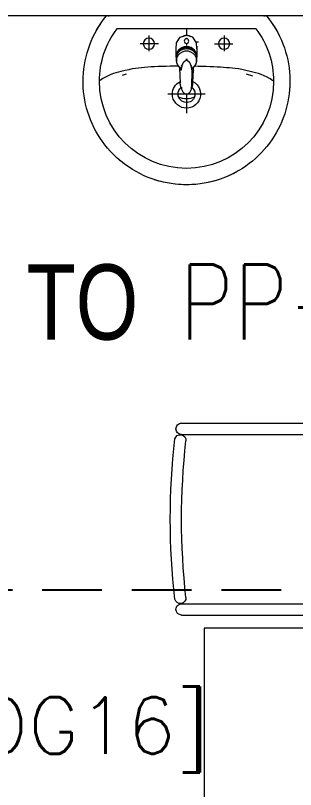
# Model space of a CAD drawing. Header units: inches. Extents: x -12418 to 57169, y -29325 to 19878.
# Drawn here: x 15553 to 16298, y -9325 to -7267 of the extents above; entities that cross this region are included whole.
import ezdxf
from ezdxf import colors
from ezdxf.entities.mleader import LeaderData, LeaderLine
from ezdxf.math import Vec2, Vec3

# ---------------------------------------------------------------- set-up
doc = ezdxf.new("R2010")
doc.units = ezdxf.units.IN
doc.header["$LTSCALE"] = 25
doc.header["$MEASUREMENT"] = 0
doc.linetypes.add('DASHDOT', pattern=[25.4, 12.7, -6.35, 0, -6.35])
doc.linetypes.add('HIDDEN', pattern=[9.525, 6.35, -3.175])
doc.layers.get('0').update_dxf_attribs({"color": 8})
for name, color, linetype, lineweight in [('00-Ground Floor$0$72_EGR_BASE_TEXT', 252, 'Continuous', 5), ('00-Ground Floor$0$LOADING', 253, 'Continuous', 5), ('00-Ground Floor$0$P-SANR-FIXT', 6, 'Continuous', 18), ('00-Ground Floor$0$P-SANR-FIXT-1', 6, 'Continuous', 13), ('00-Ground Floor$0$Walls', 251, 'Continuous', 5), ('E-LITE-CIRC @ 100', 6, 'Continuous', 25), ('E-LITE-CLNG-CNDT', 6, 'DASHDOT', 35), ('E-POWR-FLOR-CNDT', 6, 'HIDDEN', 25)]:
    doc.layers.add(name, color=color, linetype=linetype, lineweight=lineweight)
doc.styles.add('00-Ground Floor$0$SIMPLEX', font='SIMPLEX.shx', dxfattribs={"height": 150})
doc.styles.add('DC_Simplex', font='SIMPLEX.shx', dxfattribs={"width": 0.7})

# ---------------------------------------------------------------- blocks, each defined once
blk = doc.blocks.new('00-Ground Floor$0$HF10037B-P')
at = {"layer": '00-Ground Floor$0$LOADING'}
for p, q in [((0.2459, 0.134), (0.1859, 0.134)), ((0.1859, 0.134), (0.1859, 0.109)), ((0.2459, 0.134), (0.2459, 0.109)), ((0.2459, 0.109), (0.1859, 0.109)), ((0, 0), (-0.0142, -0.0583)), ((0, 0), (0.0243, -0.0059)), ((0.0243, -0.0059), (0.01, -0.0642)), ((0.4071, -0.0094), (0.431, -0.0018)), ((0.4071, -0.0094), (0.4255, -0.0665)), ((0.431, -0.0018), (0.4493, -0.0589)), ((0.4069, -0.0417), (0.4165, -0.0387)), ((-0.0142, -0.0583), (0.01, -0.0642)), ((0.4255, -0.0665), (0.4493, -0.0589)), ((0.0524, -0.2725), (0.0674, -0.2525)), ((0.0674, -0.2525), (0.1154, -0.2885)), ((0.3125, -0.2897), (0.362, -0.2558)), ((0.3761, -0.2764), (0.362, -0.2558)), ((0.0524, -0.2725), (0.1004, -0.3085)), ((0.3266, -0.3103), (0.3761, -0.2764)), ((0.3267, -0.268), (0.3323, -0.2763)), ((0.1004, -0.3085), (0.1154, -0.2885)), ((0.3266, -0.3103), (0.3125, -0.2897))]:
    blk.add_line(p, q, dxfattribs=at)
for radius in [0.21, 0.1775]:
    blk.add_circle((0.2161, -0.1014), radius, dxfattribs=at)
for centre, radius, start, end in [((0.2159, 0.0465), 0.0925, 71.0754, 108.9246), ((0.2159, 0.1965), 0.0925, 251.0754, 288.9246), ((0.0779, -0.0499), 0.0925, 147.3419, 185.1912), ((-0.0678, -0.0143), 0.0925, 327.3419, 5.1912), ((0.4996, -0.0113), 0.0925, 178.8412, 216.6904), ((0.3568, -0.057), 0.0925, 358.8412, 36.6904), ((0.2161, -0.1014), 0.2, 303.6037, 17.3657), ((0.0389, -0.3404), 0.0925, 34.1875, 72.0368), ((0.3867, -0.3449), 0.0925, 105.5121, 143.3614), ((0.1289, -0.2205), 0.0925, 214.1875, 252.0368), ((0.3019, -0.2212), 0.0925, 285.5121, 323.3614)]:
    blk.add_arc(centre, radius, start, end, dxfattribs=at)
blk = doc.blocks.new('00-Ground Floor$0$FP_138-161_A_00_GFL_-0_080_Einreichung_Grundrisse_100')
at = {"layer": '00-Ground Floor$0$P-SANR-FIXT'}
blk.add_line((-0.0044, -0.0019), (-0.0045, -0.0021), dxfattribs=at)
at = {"layer": '00-Ground Floor$0$P-SANR-FIXT', "flags": 128}
blk.add_lwpolyline([(-0.0057, -0.0037), (-0.0058, -0.0039), (-0.006, -0.004)], dxfattribs=at)
blk = doc.blocks.new('00-Ground Floor$0$FP_139-161_A_00_GFL_-0_080_Einreichung_Grundrisse_100')
at = {"layer": '00-Ground Floor$0$P-SANR-FIXT'}
blk.add_line((0.0045, -0.0022), (0.0044, -0.002), dxfattribs=at)
at = {"layer": '00-Ground Floor$0$P-SANR-FIXT', "flags": 128}
blk.add_lwpolyline([(0.006, -0.004), (0.0059, -0.0039), (0.0057, -0.0038)], dxfattribs=at)
blk = doc.blocks.new('00-Ground Floor$0$IS_Ceraplus_B8204_BIM_BG _1_ - B8204AA - CERAPLUS single lever basin mixer with pop-up waste-V137-161_A_00_GFL_-0_080_Einreichung_Grundrisse_100')
at = {"layer": '00-Ground Floor$0$P-SANR-FIXT-1'}
h = blk.add_hatch(dxfattribs=at)
h.set_pattern_fill('FP_26', color=256, style=0, pattern_type=2)
h.set_pattern_definition([(225, (0.009, 0), (0.010607, -0.010607), []), (315, (0.009, 0), (0.010607, 0.010607), [])])
h.paths.add_polyline_path([(0.0056, -0.002), (0.0058, -0.0024), (0.0058, -0.0021)])
h.paths.add_polyline_path([(0.007, -0.0039), (0.0088, -0.0045), (0.0084, -0.0043)])
at = {"layer": '00-Ground Floor$0$LOADING'}
for p, q in [((-0.028, 0), (-0.028, -0.0281)), ((0.028, -0.0281), (0.028, 0)), ((-0.0274, -0.0337), (-0.0271, -0.0392)), ((-0.0262, -0.0282), (-0.0263, -0.0287)), ((0.0263, -0.0287), (0.0262, -0.0282)), ((0.0262, -0.0293), (0.0263, -0.0287)), ((0.0271, -0.0392), (0.0274, -0.0337)), ((-0.0137, -0.0512), (-0.0129, -0.0517)), ((0.0124, -0.052), (0.0133, -0.0515)), ((0.0185, -0.0618), (0.019, -0.0539)), ((0.019, -0.0539), (0.0188, -0.0561)), ((0.014, -0.0647), (0.0133, -0.1077))]:
    blk.add_line(p, q, dxfattribs=at)
at = {"layer": '00-Ground Floor$0$LOADING', "flags": 128}
for points in [[(-0.0272, -0.0069), (-0.0266, 0.009), (-0.0165, 0.0236), (0, 0.0291)], [(0.0272, -0.0069), (0.0266, 0.009), (0.0165, 0.0236), (0, 0.0291)], [(-0.0176, -0.0568), (-0.0224, -0.0513), (-0.0254, -0.0448), (-0.0264, -0.0376), (-0.0253, -0.0305), (-0.0222, -0.024), (-0.0172, -0.0186), (-0.0109, -0.0147), (-0.0037, -0.0127), (0.0037, -0.0127), (0.0109, -0.0147), (0.0172, -0.0186), (0.0222, -0.024), (0.0253, -0.0305), (0.0264, -0.0376), (0.0254, -0.0448), (0.0224, -0.0513), (0.0176, -0.0568)], [(-0.0271, -0.0393), (-0.027, -0.0403), (-0.0269, -0.0414), (-0.0267, -0.0424), (-0.0265, -0.0434), (-0.0262, -0.0444), (-0.0259, -0.0454), (-0.0255, -0.0464), (-0.0252, -0.0474), (-0.0247, -0.0484), (-0.0243, -0.0493), (-0.0238, -0.0502), (-0.0232, -0.0511), (-0.0226, -0.052), (-0.022, -0.0529), (-0.0214, -0.0537), (-0.0207, -0.0545), (-0.0199, -0.0553), (-0.0192, -0.0561), (-0.0184, -0.0568), (-0.0176, -0.0575), (-0.0173, -0.0577)], [(0.0173, -0.0577), (0.0181, -0.057), (0.0189, -0.0563), (0.0197, -0.0556), (0.0204, -0.0548), (0.0211, -0.054), (0.0218, -0.0532), (0.0224, -0.0523), (0.023, -0.0514), (0.0236, -0.0505), (0.0241, -0.0496), (0.0246, -0.0487), (0.025, -0.0477), (0.0254, -0.0467), (0.0258, -0.0458), (0.0261, -0.0448), (0.0264, -0.0437), (0.0266, -0.0427), (0.0268, -0.0417), (0.027, -0.0407), (0.0271, -0.0396), (0.0271, -0.0393)], [(-0.019, -0.0539), (-0.0185, -0.0615), (-0.0185, -0.0618)], [(-0.0162, -0.0579), (-0.0156, -0.058), (-0.0151, -0.0581), (-0.0146, -0.0583), (-0.0142, -0.0586), (-0.0139, -0.0588), (-0.0138, -0.0591)], [(-0.0138, -0.0591), (-0.0139, -0.0612), (-0.014, -0.0633)], [(0.0138, -0.0591), (0.0139, -0.0588), (0.0142, -0.0586), (0.0146, -0.0583), (0.0151, -0.0581), (0.0156, -0.058), (0.0162, -0.0579)], [(0.014, -0.0633), (0.0139, -0.0612), (0.0138, -0.0591)], [(0.0171, -0.0578), (0.0174, -0.0575), (0.0176, -0.0568)], [(-0.0181, -0.0728), (-0.0177, -0.083), (-0.0172, -0.0938)], [(0.0172, -0.0938), (0.0177, -0.083), (0.0181, -0.0728)], [(0.0184, -0.0651), (0.0184, -0.0652), (0.0184, -0.0652), (0.0184, -0.0652), (0.0184, -0.0654), (0.0184, -0.0655)], [(-0.0129, -0.1142), (-0.0124, -0.1161), (-0.0118, -0.1179), (-0.0109, -0.1197), (-0.0098, -0.1214), (-0.0084, -0.123), (-0.0067, -0.1244), (-0.0047, -0.1255), (-0.0025, -0.1263), (0, -0.1266)], [(0, -0.1266), (0.0025, -0.1263), (0.0047, -0.1255), (0.0067, -0.1244), (0.0084, -0.123), (0.0098, -0.1214), (0.0109, -0.1197), (0.0118, -0.1179), (0.0124, -0.1161), (0.0129, -0.1142)]]:
    blk.add_lwpolyline(points, dxfattribs=at)
at = {"layer": '00-Ground Floor$0$LOADING'}
for centre, radius, start, end in [((0, 0.0135), 0.00603, 0, 180), ((0, 0.0135), 0.00603, 180, 0), ((-0.009, 0), 0.005, 300, 315), ((0.009, 0), 0.005, 225, 240)]:
    blk.add_arc(centre, radius, start, end, dxfattribs=at)
for centre, major_axis, start_param, end_param in [((0, -0.0281), (-0.028, 0), 4.712389, 6.47291), ((0, -0.0287), (0.0267, 0), 1.570796, 3.036556), ((0, -0.0287), (0.0263, 0), 2.625648, 2.791756), ((0, -0.0287), (-0.0263, 0), 4.712389, 5.759587), ((0, -0.0281), (0.028, 0), 6.093357, 7.853982), ((0, -0.0287), (0.0267, 0), 0.105099, 1.570796), ((0, -0.0287), (0.0262, 0), 0.523599, 1.570796), ((0, -0.0287), (0.0262, 0), 0.349919, 0.515945), ((0, -0.0321), (0.0275, 0), 3.141823, 3.202701), ((0, -0.0321), (0.0275, 0), 3.239313, 3.439417), ((0, -0.0281), (0.028, 0), 3.371221, 3.483334), ((0, -0.0287), (0.0267, 0), 6.059374, 6.108652), ((0, -0.0321), (0.0275, 0), 5.985527, 6.185455), ((0, -0.0281), (0.028, 0), 5.94107, 6.05344), ((0, -0.0321), (0.0275, 0), 6.222066, 6.282955), ((0, -0.0312), (0.0248, 0), 4.111947, 4.191073), ((0, -0.0281), (0.028, 0), 4.202431, 4.259552), ((0, -0.0287), (0.0263, 0), 4.169225, 4.2325), ((0, -0.0281), (0.028, 0), 5.172057, 5.222265)]:
    blk.add_ellipse(centre, major_axis=major_axis, ratio=0.961262, start_param=start_param, end_param=end_param, dxfattribs=at)
for points, knots in [([(-0.0215, -0.0162), (-0.0216, -0.0163), (-0.0219, -0.0167), (-0.0227, -0.0177), (-0.0238, -0.0192), (-0.0249, -0.0211), (-0.0258, -0.0231), (-0.0266, -0.0253), (-0.0273, -0.0282), (-0.0275, -0.0305), (-0.0275, -0.0321)], [0.7859035, 0.7859035, 0.7859035, 0.7859035, 0.7916667, 0.8055556, 0.8333333, 0.8611111, 0.8888889, 0.9166667, 0.9444444, 1, 1, 1, 1]), ([(0.021, -0.0157), (0.0208, -0.0154), (0.0203, -0.0149), (0.0192, -0.0139), (0.0177, -0.0127), (0.0161, -0.0117), (0.0148, -0.0109), (0.0138, -0.0104), (0.0127, -0.0099), (0.0113, -0.0093), (0.0087, -0.0084), (0.0048, -0.0075), (0, -0.0071), (-0.0048, -0.0075), (-0.0087, -0.0084), (-0.0113, -0.0093), (-0.0127, -0.0099), (-0.0138, -0.0104), (-0.0148, -0.0109), (-0.0161, -0.0117), (-0.0177, -0.0127), (-0.0191, -0.0139), (-0.0202, -0.0149), (-0.0208, -0.0154), (-0.021, -0.0157)], [0.2222222, 0.2222222, 0.2222222, 0.2222222, 0.2361111, 0.25, 0.2777778, 0.3055556, 0.3194444, 0.3333333, 0.3472222, 0.3611111, 0.3888889, 0.4444444, 0.5, 0.5555556, 0.6111111, 0.6388889, 0.6527778, 0.6666667, 0.6805556, 0.6944444, 0.7222222, 0.75, 0.7638889, 0.7777778, 0.7777778, 0.7777778, 0.7777778]), ([(0.0275, -0.0321), (0.0275, -0.0305), (0.0273, -0.0282), (0.0266, -0.0253), (0.0258, -0.0231), (0.0249, -0.0211), (0.0238, -0.0192), (0.0227, -0.0177), (0.0219, -0.0167), (0.0216, -0.0163), (0.0215, -0.0162)], [0, 0, 0, 0, 0.0555556, 0.0833333, 0.1111111, 0.1388889, 0.1666667, 0.1944444, 0.2083333, 0.2142181, 0.2142181, 0.2142181, 0.2142181]), ([(0, -0.0378), (-0.0005, -0.038), (-0.0012, -0.0384), (-0.0021, -0.0389), (-0.0028, -0.0393), (-0.0035, -0.0397), (-0.0042, -0.04), (-0.0049, -0.0405), (-0.0055, -0.0409), (-0.0061, -0.0414), (-0.0067, -0.0419), (-0.0072, -0.0424), (-0.0078, -0.0429), (-0.0083, -0.0435), (-0.0088, -0.0441), (-0.0092, -0.0446), (-0.0096, -0.0452), (-0.01, -0.0459), (-0.0103, -0.0466), (-0.0105, -0.0472), (-0.0107, -0.0477), (-0.0108, -0.0481), (-0.0109, -0.0484), (-0.0111, -0.0489), (-0.0114, -0.0497), (-0.0118, -0.0509), (-0.0122, -0.0521), (-0.0124, -0.053), (-0.0126, -0.0537), (-0.0128, -0.0544), (-0.0129, -0.0552), (-0.0131, -0.0559), (-0.0132, -0.0566), (-0.0134, -0.0572), (-0.0136, -0.0581), (-0.0137, -0.0587), (-0.0138, -0.0591)], [0, 0, 0, 0, 0.055556, 0.083333, 0.111111, 0.138889, 0.166667, 0.194444, 0.222222, 0.25, 0.277778, 0.305556, 0.333333, 0.361111, 0.388889, 0.416667, 0.444444, 0.472222, 0.5, 0.527778, 0.541667, 0.555556, 0.569444, 0.583333, 0.611111, 0.666667, 0.722222, 0.75, 0.777778, 0.805556, 0.833333, 0.861111, 0.888889, 0.916667, 0.944444, 1, 1, 1, 1]), ([(0, -0.0357), (-0.0006, -0.0357), (-0.0013, -0.0357), (-0.002, -0.0357), (-0.0022, -0.0357)], [0, 0, 0, 0, 0.1, 0.1298359, 0.1298359, 0.1298359, 0.1298359]), ([(0.0022, -0.0357), (0.002, -0.0357), (0.0013, -0.0357), (0.0006, -0.0357), (0, -0.0357)], [0.8701578, 0.8701578, 0.8701578, 0.8701578, 0.9, 1, 1, 1, 1]), ([(0.0138, -0.0591), (0.0137, -0.0587), (0.0136, -0.0581), (0.0134, -0.0572), (0.0132, -0.0566), (0.0131, -0.0559), (0.0129, -0.0552), (0.0128, -0.0544), (0.0126, -0.0537), (0.0124, -0.053), (0.0122, -0.0521), (0.0118, -0.0509), (0.0114, -0.0497), (0.0111, -0.0489), (0.0109, -0.0484), (0.0108, -0.0481), (0.0107, -0.0477), (0.0105, -0.0472), (0.0103, -0.0466), (0.01, -0.0459), (0.0096, -0.0452), (0.0092, -0.0446), (0.0088, -0.0441), (0.0083, -0.0435), (0.0078, -0.0429), (0.0072, -0.0424), (0.0067, -0.0419), (0.0061, -0.0414), (0.0055, -0.0409), (0.0049, -0.0405), (0.0042, -0.04), (0.0035, -0.0397), (0.0028, -0.0393), (0.0021, -0.0389), (0.0012, -0.0384), (0.0005, -0.038), (0, -0.0378)], [0, 0, 0, 0, 0.055556, 0.083333, 0.111111, 0.138889, 0.166667, 0.194444, 0.222222, 0.25, 0.277778, 0.333333, 0.388889, 0.416667, 0.430556, 0.444444, 0.458333, 0.472222, 0.5, 0.527778, 0.555556, 0.583333, 0.611111, 0.638889, 0.666667, 0.694444, 0.722222, 0.75, 0.777778, 0.805556, 0.833333, 0.861111, 0.888889, 0.916667, 0.944444, 1, 1, 1, 1]), ([(-0.0188, -0.0538), (-0.0188, -0.0547), (-0.0186, -0.0582), (-0.0185, -0.0619), (-0.0184, -0.0646)], [0.6724021, 0.6724021, 0.6724021, 0.6724021, 0.75, 1, 1, 1, 1]), ([(-0.0162, -0.0579), (-0.0162, -0.0578), (-0.0163, -0.0578), (-0.0165, -0.0577), (-0.0166, -0.0575), (-0.0167, -0.0574), (-0.0169, -0.0573), (-0.017, -0.0572), (-0.0172, -0.0571), (-0.0173, -0.057), (-0.0175, -0.0569), (-0.0176, -0.0568)], [0, 0, 0, 0, 0.1, 0.2, 0.3, 0.4, 0.5, 0.6, 0.7, 0.8, 1, 1, 1, 1]), ([(-0.0148, -0.0587), (-0.015, -0.0586), (-0.0159, -0.0583), (-0.0167, -0.058), (-0.0172, -0.0578)], [0.8, 0.8, 0.8, 0.8, 0.85, 1, 1, 1, 1]), ([(0.0141, -0.0613), (0.0141, -0.0611), (0.0143, -0.0608), (0.0145, -0.0604), (0.0148, -0.06), (0.0151, -0.0596), (0.0153, -0.0594), (0.0155, -0.0592), (0.0156, -0.059), (0.0158, -0.0588), (0.016, -0.0587), (0.0163, -0.0585), (0.0165, -0.0583), (0.0166, -0.0582)], [0.3333333, 0.3333333, 0.3333333, 0.3333333, 0.4166667, 0.5, 0.5833333, 0.6666667, 0.7083333, 0.75, 0.7916667, 0.8333333, 0.875, 0.9166667, 1, 1, 1, 1]), ([(0.0176, -0.0568), (0.0175, -0.0569), (0.0173, -0.057), (0.0172, -0.0571), (0.017, -0.0572), (0.0169, -0.0573), (0.0167, -0.0574), (0.0166, -0.0575), (0.0165, -0.0577), (0.0163, -0.0578), (0.0162, -0.0578), (0.0162, -0.0579)], [0, 0, 0, 0, 0.2, 0.3, 0.4, 0.5, 0.6, 0.7, 0.8, 0.9, 1, 1, 1, 1]), ([(0.0184, -0.0646), (0.0185, -0.0619), (0.0186, -0.0582), (0.0188, -0.0547), (0.0188, -0.0538)], [0, 0, 0, 0, 0.25, 0.3275586, 0.3275586, 0.3275586, 0.3275586]), ([(-0.0131, -0.1116), (-0.0132, -0.1115), (-0.0135, -0.1109), (-0.0141, -0.1099), (-0.0147, -0.1086), (-0.0153, -0.1072), (-0.0159, -0.1053), (-0.0167, -0.1021), (-0.0171, -0.0992), (-0.0171, -0.0973)], [0.4856715, 0.4856715, 0.4856715, 0.4856715, 0.5, 0.55, 0.6, 0.65, 0.7, 0.8, 1, 1, 1, 1]), ([(0.0131, -0.1116), (0.0133, -0.1113), (0.0137, -0.1106), (0.0142, -0.1096), (0.0147, -0.1084), (0.0153, -0.1072), (0.0159, -0.1053), (0.0167, -0.1021), (0.0171, -0.0992), (0.0171, -0.0973)], [-0.5143371, -0.5143371, -0.5143371, -0.5143371, -0.475, -0.4375, -0.4, -0.35, -0.3, -0.2, 0, 0, 0, 0]), ([(-0.0132, -0.1091), (-0.0132, -0.1096), (-0.0132, -0.1103), (-0.0132, -0.1111), (-0.0132, -0.1115), (-0.0132, -0.1118), (-0.0131, -0.1122), (-0.0131, -0.1125), (-0.0131, -0.1128), (-0.0131, -0.1131), (-0.013, -0.1134), (-0.013, -0.1138), (-0.0129, -0.1141), (-0.0129, -0.1142)], [0.2, 0.2, 0.2, 0.2, 0.4, 0.5, 0.55, 0.6, 0.65, 0.7, 0.75, 0.8, 0.85, 0.9, 1, 1, 1, 1]), ([(0.0129, -0.1142), (0.0129, -0.1141), (0.013, -0.1138), (0.013, -0.1134), (0.0131, -0.1131), (0.0131, -0.1128), (0.0131, -0.1125), (0.0131, -0.1122), (0.0132, -0.1118), (0.0132, -0.1115), (0.0132, -0.1111), (0.0132, -0.1103), (0.0132, -0.1096), (0.0132, -0.1091)], [0, 0, 0, 0, 0.1, 0.15, 0.2, 0.25, 0.3, 0.35, 0.4, 0.45, 0.5, 0.6, 0.8, 0.8, 0.8, 0.8])]:
    blk.add_open_spline(points, degree=3, knots=knots, dxfattribs=at)
for points in [[(-0.0172, -0.0578), (-0.0171, -0.0578), (-0.0169, -0.058), (-0.0167, -0.0581), (-0.0166, -0.0582)], [(-0.0162, -0.0579), (-0.0162, -0.0579), (-0.0164, -0.0581), (-0.0165, -0.0582), (-0.0166, -0.0583), (-0.0166, -0.0582), (-0.0166, -0.0582)], [(-0.0166, -0.0582), (-0.0163, -0.0585), (-0.0156, -0.059), (-0.0148, -0.0599), (-0.0142, -0.0609), (-0.0139, -0.0617), (-0.0138, -0.0621)], [(0.0172, -0.0578), (0.0168, -0.0579), (0.0158, -0.0583), (0.0147, -0.0587), (0.0141, -0.059)], [(0.0166, -0.0582), (0.0166, -0.0582), (0.0166, -0.0583), (0.0165, -0.0582), (0.0164, -0.0581), (0.0162, -0.0579), (0.0162, -0.0579)], [(0.0166, -0.0582), (0.0167, -0.0582), (0.0168, -0.0581), (0.0169, -0.058), (0.0169, -0.058)], [(0.0169, -0.058), (0.017, -0.0579), (0.0171, -0.0579), (0.0171, -0.0578)], [(-0.0184, -0.0646), (-0.0183, -0.0659), (-0.0182, -0.0684), (-0.0181, -0.0709), (-0.0181, -0.0721)], [(-0.014, -0.0633), (-0.014, -0.0633), (-0.014, -0.0633), (-0.014, -0.0633)], [(-0.014, -0.0646), (-0.014, -0.0644), (-0.014, -0.064), (-0.014, -0.0635), (-0.014, -0.0633)], [(0.014, -0.0633), (0.014, -0.0633), (0.014, -0.0633), (0.014, -0.0633)], [(0.014, -0.0633), (0.014, -0.0635), (0.014, -0.064), (0.014, -0.0644), (0.014, -0.0647)], [(0.0181, -0.0721), (0.0181, -0.0709), (0.0182, -0.0684), (0.0183, -0.0659), (0.0184, -0.0646)], [(-0.0172, -0.0938), (-0.0172, -0.0944), (-0.0172, -0.0956), (-0.0171, -0.0967), (-0.0171, -0.0973)], [(0.0171, -0.0973), (0.0171, -0.0967), (0.0172, -0.0956), (0.0172, -0.0944), (0.0172, -0.0938)]]:
    blk.add_open_spline(points, degree=3, dxfattribs=at)
for name in ['00-Ground Floor$0$FP_138-161_A_00_GFL_-0_080_Einreichung_Grundrisse_100', '00-Ground Floor$0$FP_139-161_A_00_GFL_-0_080_Einreichung_Grundrisse_100']:
    blk.add_blockref(name, (0, 0), dxfattribs=at)
blk = doc.blocks.new('00-Ground Floor$0$_100_WB_KER_REN_55x45x18 - _100_WB_KER_REN_55x45x18-V63-161_A_00_GFL_-0_080_Einreichung_Grundrisse_100')
at = {"layer": '00-Ground Floor$0$LOADING'}
for p, q in [((-0.2075, 0.225), (-0.2075, 0.2227)), ((0.2074, 0.225), (-0.2074, 0.225)), ((0.2075, 0.2227), (0.2075, 0.225)), ((-0.1855, 0.1899), (0.1855, 0.1899)), ((0, 0.1899), (0, 0.1724)), ((-0.1, 0.172), (-0.1, 0.1303)), ((0, 0.1656), (0, 0.1628)), ((0.1, 0.172), (0.1, 0.1303)), ((-0.0744, 0.15), (-0.1234, 0.15)), ((-0.0259, 0.155), (-0.0315, 0.155)), ((0, 0.1509), (0, 0.1454)), ((0.026, 0.155), (0.0248, 0.155)), ((0.0744, 0.15), (0.1234, 0.15)), ((0, 0.1422), (0, 0.1399)), ((-0.1763, 0.0637), (-0.1598, 0.0692)), ((0.1605, 0.0691), (0.1707, 0.0656)), ((-0.05, 0.0161), (0.05, 0.0161)), ((0, 0.0168), (0, -0.0348))]:
    blk.add_line(p, q, dxfattribs=at)
at = {"layer": '00-Ground Floor$0$LOADING', "flags": 128}
for points in [[(-0.2121, 0.225), (-0.219, 0.2164), (-0.2254, 0.2075), (-0.2316, 0.1983), (-0.2373, 0.189), (-0.2427, 0.1794), (-0.2476, 0.1696), (-0.2522, 0.1596), (-0.2564, 0.1494), (-0.2602, 0.1391), (-0.2635, 0.1286), (-0.2665, 0.118), (-0.269, 0.1073), (-0.271, 0.0965), (-0.2727, 0.0856), (-0.2739, 0.0747), (-0.2747, 0.0637), (-0.275, 0.0527), (-0.275, 0.05)], [(0.275, 0.05), (0.2748, 0.061), (0.2741, 0.072), (0.273, 0.0829), (0.2715, 0.0938), (0.2695, 0.1046), (0.2671, 0.1154), (0.2643, 0.126), (0.261, 0.1365), (0.2574, 0.1469), (0.2533, 0.1571), (0.2488, 0.1671), (0.2439, 0.177), (0.2387, 0.1866), (0.233, 0.1961), (0.227, 0.2053), (0.2206, 0.2142), (0.2138, 0.2229), (0.2121, 0.225)], [(-0.275, 0.05), (-0.2748, 0.039), (-0.2741, 0.028), (-0.273, 0.0171), (-0.2715, 0.0062), (-0.2695, -0.0046), (-0.2671, -0.0154), (-0.2643, -0.026), (-0.261, -0.0365), (-0.2574, -0.0469), (-0.2533, -0.0571), (-0.2488, -0.0671), (-0.2439, -0.077), (-0.2387, -0.0866), (-0.233, -0.0961), (-0.227, -0.1053), (-0.2206, -0.1142), (-0.2138, -0.1229), (-0.2067, -0.1313), (-0.1993, -0.1395), (-0.1916, -0.1473), (-0.1836, -0.1548), (-0.1752, -0.162), (-0.1666, -0.1688), (-0.1577, -0.1753), (-0.1486, -0.1814), (-0.1392, -0.1872), (-0.1296, -0.1925), (-0.1198, -0.1975), (-0.1098, -0.2021), (-0.0996, -0.2063), (-0.0893, -0.2101), (-0.0788, -0.2135), (-0.0682, -0.2164), (-0.0575, -0.2189), (-0.0467, -0.221), (-0.0359, -0.2227), (-0.0249, -0.2239), (-0.014, -0.2246), (-0.003, -0.225), (0.008, -0.2249), (0.019, -0.2243), (0.03, -0.2234), (0.0409, -0.2219), (0.0517, -0.2201), (0.0625, -0.2178), (0.0731, -0.2151), (0.0837, -0.212), (0.0941, -0.2084), (0.1043, -0.2044), (0.1144, -0.2001), (0.1243, -0.1953), (0.1341, -0.1901), (0.1436, -0.1846), (0.1528, -0.1786), (0.1618, -0.1723), (0.1706, -0.1657), (0.1791, -0.1587), (0.1873, -0.1514), (0.1952, -0.1437), (0.2028, -0.1358), (0.21, -0.1275), (0.217, -0.119), (0.2236, -0.1101), (0.2298, -0.1011), (0.2356, -0.0918), (0.2411, -0.0822), (0.2462, -0.0725), (0.2509, -0.0625), (0.2552, -0.0524), (0.2591, -0.0421), (0.2626, -0.0317), (0.2656, -0.0211), (0.2683, -0.0104), (0.2705, 0.0003), (0.2722, 0.0112), (0.2736, 0.0221), (0.2745, 0.0331), (0.2749, 0.0441), (0.275, 0.05)]]:
    blk.add_lwpolyline(points, dxfattribs=at)
at = {"layer": '00-Ground Floor$0$LOADING'}
for centre in [(-0.1, 0.15), (0.1, 0.15)]:
    blk.add_circle(centre, 0.015, dxfattribs=at)
for centre, radius, start, end in [((0, 0.05), 0.275, 140.4788, 141.2381), ((0, 0.05), 0.275, 38.7619, 39.5212), ((0, 0.05), 0.275, 145.9324, 150.3591), ((0, 0.05), 0.2315, 142.8209, 180), ((0, 0.05), 0.2315, 0, 37.1791), ((0, 0.05), 0.275, 29.6409, 34.0676), ((0, 0.155), 0.0175, 54.0899, 125.9101), ((0, 0.155), 0.0175, 68.869, 83.8798), ((0, 0.155), 0.0175, 251.9463, 258.2346), ((0, 0.05), 0.275, 180, 183.6225), ((0, 0.05), 0.2315, 180, 0), ((0, 0.0161), 0.0375, 117.1305, 0), ((0, 0.0161), 0.0375, 0, 61.4146), ((0, 0.0161), 0.0225, 129.5025, 0), ((0, 0.0161), 0.0225, 156.725, 162.0134), ((0, 0.0161), 0.0225, 138.0808, 143.3939), ((0, 0.0161), 0.0225, 0, 51.4286), ((0, 0.0161), 0.0225, 36.616, 41.9265), ((0, 0.0161), 0.0225, 17.9887, 23.276), ((0, 0.0161), 0.0225, 180, 193.3417), ((0, 0.0161), 0.0225, 197.0466, 201.508), ((0, 0.05), 0.047, 243.4433, 296.5567), ((0, 0.0161), 0.0225, 338.492, 342.9534), ((0, 0.0161), 0.0225, 346.6583, 0), ((0, 0.05), 0.275, 307.6689, 312), ((0, 0.05), 0.275, 240, 245.6589), ((0, 0.05), 0.275, 252, 257.5535), ((0, 0.05), 0.275, 264, 276), ((0, 0.05), 0.275, 282.9241, 288)]:
    blk.add_arc(centre, radius, start, end, dxfattribs=at)
for points, knots in [([(-0.2074, 0.225), (-0.2078, 0.225), (-0.2086, 0.225), (-0.2095, 0.225), (-0.2102, 0.225), (-0.2106, 0.225), (-0.2109, 0.225), (-0.2111, 0.225), (-0.2114, 0.225), (-0.2116, 0.225), (-0.2118, 0.225), (-0.2119, 0.225), (-0.2119, 0.225)], [-1, -1, -1, -1, -0.8333333, -0.6666667, -0.5833333, -0.5, -0.4583333, -0.4166667, -0.3333333, -0.2916667, -0.25, -0.1666667, -0.1666667, -0.1666667, -0.1666667]), ([(0.2119, 0.225), (0.2119, 0.225), (0.2118, 0.225), (0.2116, 0.225), (0.2114, 0.225), (0.2111, 0.225), (0.2109, 0.225), (0.2106, 0.225), (0.2102, 0.225), (0.2095, 0.225), (0.2086, 0.225), (0.2078, 0.225), (0.2074, 0.225)], [-0.8333333, -0.8333333, -0.8333333, -0.8333333, -0.75, -0.7083333, -0.6666667, -0.5833333, -0.5416667, -0.5, -0.4166667, -0.3333333, -0.1666667, 0, 0, 0, 0]), ([(-0.0037, 0.1721), (-0.0046, 0.1719), (-0.0064, 0.1714), (-0.0081, 0.1705), (-0.009, 0.17)], [0.5653198, 0.5653198, 0.5653198, 0.5653198, 0.6111111, 0.6666667, 0.6666667, 0.6666667, 0.6666667]), ([(0.009, 0.17), (0.0086, 0.1703), (0.0077, 0.1708), (0.0059, 0.1715), (0.0046, 0.1719), (0.0037, 0.1721)], [0.3333333, 0.3333333, 0.3333333, 0.3333333, 0.3611111, 0.3888889, 0.4346482, 0.4346482, 0.4346482, 0.4346482]), ([(-0.2294, 0.0509), (-0.2103, 0.066), (-0.1431, 0.0839), (-0.1084, 0.0863), (-0.0496, 0.0893), (-0.0206, 0.0899)], [0.0392191, 0.0392191, 0.0392191, 0.0392191, 0.1715289, 0.4228457, 0.6475389, 0.6475389, 0.6475389, 0.6475389]), ([(0.0209, 0.0903), (0.0512, 0.0901), (0.1113, 0.0879), (0.1514, 0.0828), (0.2115, 0.0665), (0.2292, 0.052)], [0.7533082, 0.7533082, 0.7533082, 0.7533082, 0.9865548, 1.235629, 1.3638988, 1.3638988, 1.3638988, 1.3638988]), ([(-0.0141, 0.0337), (-0.0162, 0.0319), (-0.0207, 0.0267), (-0.0225, 0.02), (-0.0225, 0.0161)], [0.7144203, 0.7144203, 0.7144203, 0.7144203, 0.8333333, 1, 1, 1, 1]), ([(0.0225, 0.0161), (0.0225, 0.0187), (0.0216, 0.0239), (0.0182, 0.0298), (0.0152, 0.0327), (0.0141, 0.0337)], [0, 0, 0, 0, 0.1111111, 0.2222222, 0.285568, 0.285568, 0.285568, 0.285568])]:
    blk.add_open_spline(points, degree=3, knots=knots, dxfattribs=at)
for points in [[(-0.2075, 0.2227), (-0.2075, 0.2231), (-0.2075, 0.2235), (-0.2075, 0.2239)], [(0.2075, 0.2239), (0.2075, 0.2235), (0.2075, 0.2231), (0.2075, 0.2227)], [(-0.1852, 0.1899), (-0.1853, 0.1899), (-0.1854, 0.1899), (-0.1855, 0.1899)], [(0.1855, 0.1899), (0.1854, 0.1899), (0.1853, 0.1899), (0.1852, 0.1899)], [(-0.0009, 0.1725), (-0.0013, 0.1725), (-0.0018, 0.1724), (-0.0022, 0.1724)], [(0.0022, 0.1724), (0.0018, 0.1724), (0.0013, 0.1725), (0.0009, 0.1725)], [(-0.0225, 0.0161), (-0.0225, 0.0147), (-0.0222, 0.012), (-0.0215, 0.0093), (-0.021, 0.008)], [(0.021, 0.008), (0.0215, 0.0093), (0.0222, 0.012), (0.0225, 0.0147), (0.0225, 0.0161)]]:
    blk.add_open_spline(points, degree=3, dxfattribs=at)
at = {"layer": '00-Ground Floor$0$LOADING', "xscale": -1, "rotation": 5.088887490341627e-12}
blk.add_blockref('00-Ground Floor$0$IS_Ceraplus_B8204_BIM_BG _1_ - B8204AA - CERAPLUS single lever basin mixer with pop-up waste-V137-161_A_00_GFL_-0_080_Einreichung_Grundrisse_100', (0, 0.1434), dxfattribs=at)
blk = doc.blocks.new('00-Ground Floor$0$GF21016-P')
at = {"layer": '00-Ground Floor$0$LOADING', "extrusion": (-1.24384e-09, -1.20261e-09, -1)}
for p, q in [((0.0128, 0.0179), (0.0128, 0.4136)), ((0.4628, 0.0179), (0.4628, 0.4136)), ((-0.0022, 0.3585), (0.0128, 0.3585)), ((0.4778, 0.3585), (0.4628, 0.3585)), ((-0.0172, 0.0179), (-0.0172, 0.3435)), ((0.4928, 0.0179), (0.4928, 0.3435)), ((0.4778, 0.0029), (0.4778, 0.0029))]:
    blk.add_line(p, q, dxfattribs=at)
for centre, radius, start, end in [((-0.2378, -0.5362), 1.0036, 78.7568, 101.2432), ((-0.0478, 0.4136), 0.035, 0, 80.6557), ((-0.4278, 0.4136), 0.035, 99.3443, 180), ((0.0022, 0.3435), 0.015, 0, 90), ((-0.4778, 0.3435), 0.015, 90, 180), ((-0.0284, 0.0145), 0.015, 284.3864, 95.5209), ((-0.2378, 1.8928), 1.8749, 263.6341, 276.3659), ((-0.4471, 0.0145), 0.015, 84.4791, 255.6136), ((0.0022, 0.0179), 0.015, 270, 0), ((0.0022, 0.0179), 0.015, 180, 270), ((-0.2378, 1.8734), 1.8855, 263.5119, 276.4881), ((-0.4778, 0.0179), 0.015, 270, 0), ((-0.4778, 0.0179), 0.015, 180, 270)]:
    blk.add_arc(centre, radius, start, end, dxfattribs=at)
blk = doc.blocks.new('00-Ground Floor')
at = {"layer": '00-Ground Floor$0$LOADING', "elevation": 0}
blk.add_lwpolyline([(17555.3, -9646.1), (17555.3, -8896.1), (16055.3, -8896.1), (16055.3, -9646.1)], close=True, dxfattribs=at)
at = {"layer": '00-Ground Floor$0$Walls'}
blk.add_line((14197.9, -7267.4, 0), (17697.7, -7267.4, 0), dxfattribs=at)
at = {"layer": '00-Ground Floor$0$LOADING', "xscale": -1000, "yscale": 1000, "zscale": 1000}
blk.add_blockref('00-Ground Floor$0$_100_WB_KER_REN_55x45x18 - _100_WB_KER_REN_55x45x18-V63-161_A_00_GFL_-0_080_Einreichung_Grundrisse_100', (16008.1, -7492.4, 0), dxfattribs=at)
at = {"layer": '00-Ground Floor$0$LOADING', "color": 1, "extrusion": (2.75759e-10, -1.16581e-09, -1), "xscale": 999.9999999999998, "yscale": 999.9999999999998, "zscale": 999.9999999999998, "rotation": 205.7813125359263}
blk.add_blockref('00-Ground Floor$0$HF10037B-P', (-15066.8, -8389.5, 0), dxfattribs=at)
at = {"layer": '00-Ground Floor$0$LOADING', "extrusion": (2.24019e-05, -2.67576e-11, 1), "xscale": 1000.000000000006, "yscale": 1000.000000000006, "zscale": -1000.000000000002, "rotation": 269.9999748876472}
blk.add_blockref('00-Ground Floor$0$GF21016-P', (15977.1, -8368.5, 0.4), dxfattribs=at)
at = {"layer": '00-Ground Floor$0$72_EGR_BASE_TEXT', "insert": (15577.3, -9079.8, 0), "char_height": 150, "attachment_point": 2, "style": '00-Ground Floor$0$SIMPLEX'}
blk.add_mtext('[OPDG16]', dxfattribs=at)
blk = doc.blocks.new('ARR0W')
at = {"color": 45}
blk.add_ellipse((0, 0), major_axis=(0.4, 0), ratio=0.4, dxfattribs=at)
at = {"color": 45, "ltscale": 0.5}
blk.add_solid([(-1.4, 0.167), (-0.4, 0), (-1.4, -0.167)], dxfattribs=at)

msp = doc.modelspace()

# ---------------------------------------------------------------- linework, layer by layer
at = {"layer": 'E-POWR-FLOR-CNDT', "elevation": 0}
msp.add_lwpolyline([(17574, -8919.1), (17450.2, -8795.4), (14520.4, -8795.4, -0.414214), (14445.4, -8720.4), (14445.4, -8445), (14321.7, -8321.2)], format="xyb", dxfattribs=at)

# ---------------------------------------------------------------- block references
at = {"layer": 'E-LITE-CLNG-CNDT'}
msp.add_blockref('00-Ground Floor', (0, 0), dxfattribs=at)

# ---------------------------------------------------------------- leaders
at = {"layer": 'E-LITE-CIRC @ 100'}
ml = msp.add_multileader_mtext('Standard', dxfattribs=at)
ml.set_content('{\\Fdc_el_romans|c0;\\W0.8;TO\\Fromans|c0; \\Fsimplex|c0;PP-G\\Fdc_el_romans|c0;F\\Fsimplex|c0;/M39}', color=256, style='DC_Simplex')
ml.set_leader_properties()
ml.set_arrow_properties(name='ARR0W')
ml.build(insert=Vec2(0, 0))
ml.multileader.update_dxf_attribs({"dogleg_length": 200, "arrow_head_size": 140, "scale": 100})
ctx = ml.context
ctx.base_point, ctx.scale, ctx.char_height, ctx.arrow_head_size, ctx.landing_gap_size, ctx.plane_origin, ctx.plane_x_axis, ctx.plane_y_axis = Vec3(15298.3, -8062.5, 0), 100, 200, 140, 140, Vec3(24436.5, -3822.7, 0), Vec3(1, -0.000001, 0), Vec3(0.000001, 1, 0)
ctx.text_align_type = 2
notes = []
notes.append((ctx, [(1, (1, 1, 0), (17569, -8062.5, 0), (-1, 0.000001, 0), 108.8, [(0, [(18397.7, -7499, 0)], 0, [])])]))
ctx.mtext.insert, ctx.mtext.text_direction, ctx.mtext.rotation, ctx.mtext.alignment, ctx.mtext.flow_direction = Vec3(17320.3, -7929.1, 0), Vec3(1, -0.000001, 0), 6.283185, 3, 5
for ctx, leaders in notes:
    for number, flags, end, landing, length, lines in leaders:
        leader = LeaderData()
        leader.index, (leader.has_last_leader_line, leader.has_dogleg_vector, leader.attachment_direction) = number, flags
        leader.last_leader_point, leader.dogleg_vector, leader.dogleg_length = Vec3(end), Vec3(landing), length
        for number, points, colour, breaks in lines:
            line = LeaderLine()
            line.index, line.vertices, line.color, line.breaks = number, Vec3.list(points), colors.encode_raw_color(colour), breaks
            leader.lines.append(line)
        ctx.leaders.append(leader)

doc.saveas('drawing.dxf')
